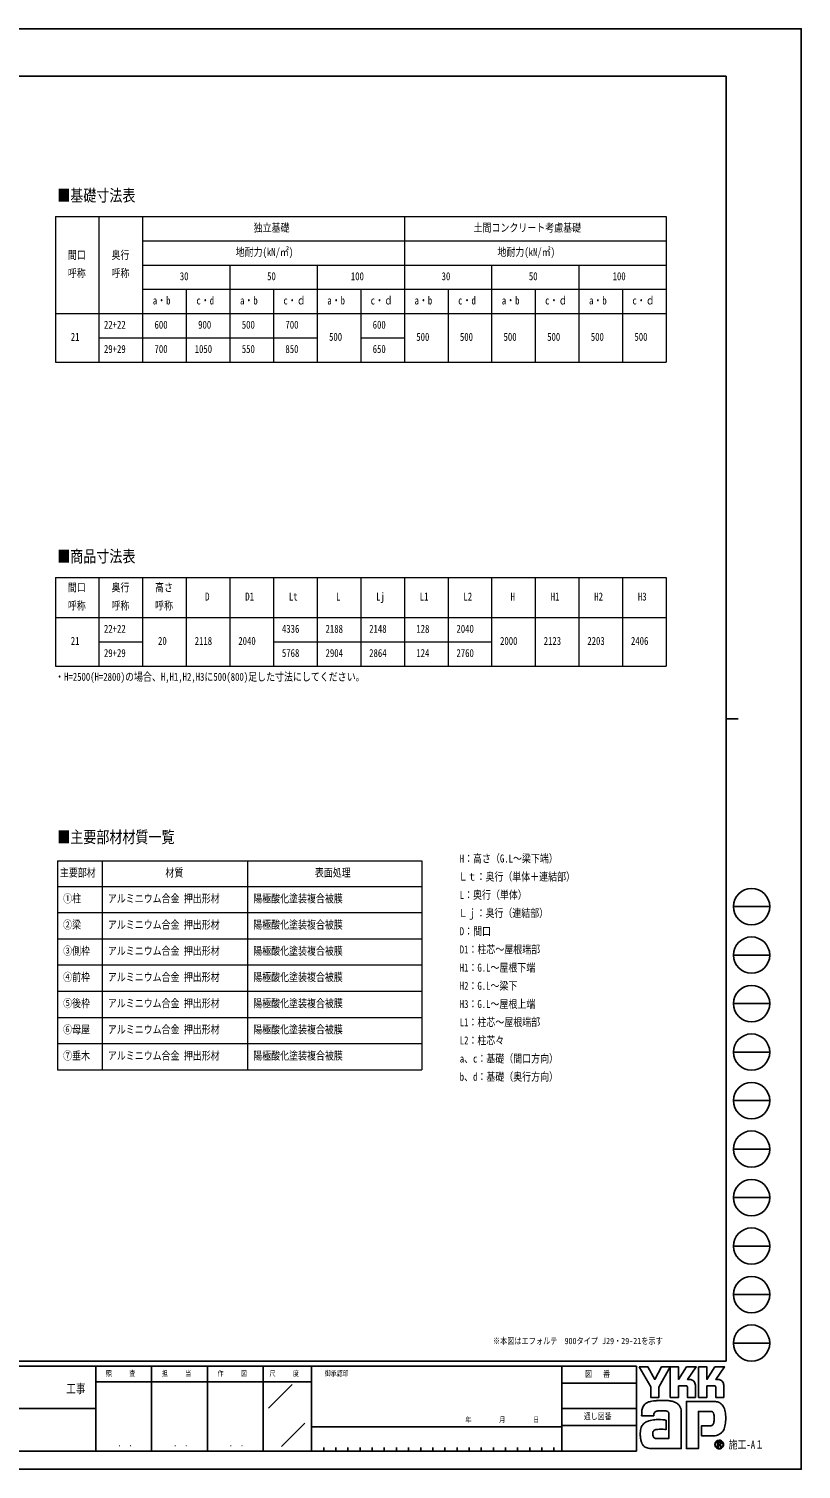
# Model space of a CAD drawing. Units: millimetres, scale not verified. Extents: x -10512 to 10512, y -7425 to 7425.
# Drawn here: x 2545 to 10512, y -7425 to 7425 of the extents above; entities that cross this region are included whole.
import ezdxf
from ezdxf.enums import TextEntityAlignment as Align

# ---------------------------------------------------------------- set-up
doc = ezdxf.new("R2010")
doc.units = ezdxf.units.MM
doc.header["$LTSCALE"] = 30
doc.layers.add('0-1_TABLE1', color=7, linetype='Continuous', lineweight=18)
doc.layers.add('0-2_USER1', color=3, linetype='Continuous')
doc.layers.add('0-7_YKK_ZWAK', color=7, linetype='Continuous')
doc.styles.add('ＭＳ ゴシック', font='')
doc.styles.get('ＭＳ ゴシック').set_extended_font_data('MS Gothic')

msp = doc.modelspace()

# ---------------------------------------------------------------- linework, layer by layer
at = {"layer": '0-1_TABLE1'}
for p, q in [((2819.32, 5489.47), (9119.32, 5489.47)), ((2819.32, 5489.47), (2819.32, 3989.47)), ((3269.32, 5489.47), (3269.32, 3989.47)), ((3719.32, 5489.47), (3719.32, 3989.47)), ((6419.32, 5489.47), (6419.32, 3989.47)), ((3719.32, 5239.47), (9119.32, 5239.47)), ((3719.32, 4989.47), (9119.32, 4989.47)), ((5519.32, 4989.47), (5519.32, 3989.47)), ((7319.32, 4989.47), (7319.32, 3989.47)), ((8219.32, 4989.47), (8219.32, 3989.47)), ((3719.32, 4739.47), (9119.32, 4739.47)), ((5069.32, 4739.47), (5069.32, 3989.47)), ((5969.32, 4739.47), (5969.32, 3989.47)), ((6869.32, 4739.47), (6869.32, 3989.47)), ((7769.32, 4739.47), (7769.32, 3989.47)), ((8669.32, 4739.47), (8669.32, 3989.47)), ((2819.32, 4489.47), (9119.32, 4489.47)), ((3269.32, 4239.47), (5519.32, 4239.47)), ((5969.32, 4239.47), (6419.32, 4239.47)), ((2819.32, 1769.54), (9119.32, 1769.54)), ((2819.32, 1769.54), (2819.32, 854.54)), ((3269.32, 1769.54), (3269.32, 854.54)), ((3719.32, 1769.54), (3719.32, 854.54)), ((4169.32, 1769.54), (4169.32, 854.54)), ((4619.32, 1769.54), (4619.32, 854.54)), ((5069.32, 1769.54), (5069.32, 854.54)), ((5519.32, 1769.54), (5519.32, 854.54)), ((5969.32, 1769.54), (5969.32, 854.54)), ((6419.32, 1769.54), (6419.32, 854.54)), ((6869.32, 1769.54), (6869.32, 854.54)), ((7319.32, 1769.54), (7319.32, 854.54)), ((7769.32, 1769.54), (7769.32, 854.54)), ((8219.32, 1769.54), (8219.32, 854.54)), ((8669.32, 1769.54), (8669.32, 854.54)), ((9119.32, 1769.54), (9119.32, 854.54)), ((2819.32, 1354.54), (9119.32, 1354.54)), ((3269.32, 1104.54), (3719.32, 1104.54)), ((5069.32, 1104.54), (7319.32, 1104.54)), ((2819.32, 854.54), (9119.32, 854.54)), ((2839.7, -1152.48), (6600.39, -1152.48)), ((2839.7, -1152.48), (2839.7, -3306.48)), ((3300.61, -1152.48), (3300.61, -3306.48)), ((4800.39, -1152.48), (4800.39, -3306.48)), ((6600.39, -1152.48), (6600.39, -3306.48)), ((2839.7, -1416.48), (6600.39, -1416.48)), ((2839.7, -1686.48), (6600.39, -1686.48)), ((2839.7, -1956.48), (6600.39, -1956.48)), ((2839.7, -2226.48), (6600.39, -2226.48)), ((2839.7, -2496.48), (6600.39, -2496.48)), ((2839.7, -2766.48), (6600.39, -2766.48)), ((2839.7, -3036.48), (6600.39, -3036.48)), ((2839.7, -3306.48), (6600.39, -3306.48))]:
    msp.add_line(p, q, dxfattribs=at)
for points in [[(9119.32, 5489.47), (9119.32, 4989.47), (9119.32, 3989.47)], [(4619.32, 4989.47), (4619.32, 4239.47), (4619.32, 3989.47)], [(4169.32, 4739.47), (4169.32, 4239.47), (4169.32, 3989.47)], [(2819.32, 3989.47), (3269.32, 3989.47), (6419.32, 3989.47), (9119.32, 3989.47)]]:
    msp.add_lwpolyline(points, dxfattribs=at)
at = {"layer": '0-7_YKK_ZWAK'}
for p, q in [((9737.55, 6937.5), (-9762.45, 6937.5)), ((9737.55, 6937.5), (9737.55, -6312.5)), ((9737.55, 312.5), (9862.55, 312.5)), ((9812.55, -1625), (10187.55, -1625)), ((9812.55, -2125), (10187.55, -2125)), ((9812.55, -2625), (10187.55, -2625)), ((9812.55, -3125), (10187.55, -3125)), ((9812.55, -3625), (10187.55, -3625)), ((9812.55, -4125), (10187.55, -4125)), ((9812.55, -4625), (10187.55, -4625)), ((9812.55, -5125), (10187.55, -5125)), ((9812.55, -5625), (10187.55, -5625)), ((9812.55, -6125), (10187.55, -6125)), ((9737.55, -6312.5), (-9762.45, -6312.5)), ((3237.55, -6362.5), (-12.45, -6362.5)), ((3812.55, -6362.5), (3812.55, -7237.5)), ((4387.55, -6362.5), (4387.55, -7237.5)), ((4962.55, -6362.5), (4962.55, -7237.5)), ((5462.55, -6362.5), (4962.55, -6362.5)), ((8043.8, -6362.5), (5462.55, -6362.5)), ((5462.55, -6362.5), (5462.55, -7237.5)), ((8043.8, -6362.5), (8043.8, -7237.5)), ((8812.55, -6362.5), (8043.8, -6362.5)), ((8812.55, -6362.5), (8812.55, -7237.5)), ((4962.55, -6525), (3237.55, -6525)), ((4962.55, -6525), (5462.55, -6525)), ((5017.76, -6795.73), (5262.59, -6550.9)), ((8043.8, -6537.5), (8812.55, -6537.5)), ((-12.45, -6800), (3237.55, -6800)), ((8043.8, -6800), (8812.55, -6800)), ((5151.68, -7189.97), (5392.23, -6949.42)), ((8812.55, -6975), (8043.8, -6975)), ((5462.55, -6987.5), (8043.8, -6987.5)), ((-12.45, -7237.5), (3237.55, -7237.5)), ((3237.55, -7237.5), (4962.55, -7237.5)), ((4962.55, -7237.5), (5462.55, -7237.5)), ((5462.55, -7237.5), (8043.8, -7237.5)), ((5587.55, -7200), (5587.55, -7237.5)), ((5712.55, -7200), (5712.55, -7237.5)), ((5837.55, -7200), (5837.55, -7237.5)), ((5962.55, -7200), (5962.55, -7237.5)), ((6087.55, -7200), (6087.55, -7237.5)), ((6212.55, -7200), (6212.55, -7237.5)), ((6337.55, -7200), (6337.55, -7237.5)), ((6462.55, -7200), (6462.55, -7237.5)), ((6587.55, -7200), (6587.55, -7237.5)), ((6712.55, -7200), (6712.55, -7237.5)), ((6837.55, -7200), (6837.55, -7237.5)), ((6962.55, -7200), (6962.55, -7237.5)), ((7087.55, -7200), (7087.55, -7237.5)), ((7212.55, -7200), (7212.55, -7237.5)), ((7337.55, -7200), (7337.55, -7237.5)), ((7462.55, -7200), (7462.55, -7237.5)), ((7587.55, -7200), (7587.55, -7237.5)), ((7712.55, -7200), (7712.55, -7237.5)), ((7837.55, -7200), (7837.55, -7237.5)), ((7962.55, -7200), (7962.55, -7237.5)), ((8043.8, -7237.5), (8812.55, -7237.5)), ((9666.68, -7209.95), (9666.68, -7209.95)), ((9697.91, -7139.3), (9697.91, -7139.3))]:
    msp.add_line(p, q, dxfattribs=at)
for points in [[(-10512.5, -7425), (10512.5, -7425), (10512.5, 7425), (-10512.5, 7425)], [(8840.05, -6370), (8932.08, -6370), (9001.18, -6500.25), (9070.1, -6370), (9162.19, -6370), (9044.18, -6579.98), (9044.18, -6685.33), (8960.24, -6685.33), (8960.24, -6577.14)]]:
    msp.add_lwpolyline(points, close=True, dxfattribs=at)
for points in [[(4962.55, -6362.5), (3237.55, -6362.5), (3237.55, -7237.5)], [(9326.37, -6566.52), (9246.92, -6566.52), (9246.92, -6685.24), (9162.29, -6685.24), (9162.29, -6370), (9246.92, -6370), (9246.92, -6498.96), (9330.17, -6370), (9429.6, -6370), (9340.4, -6500.53), (9343.56, -6500.53), (9347.05, -6500.53), (9350.63, -6500.53), (9354.08, -6500.53), (9357.16, -6500.53), (9359.65, -6500.53), (9361.31, -6500.53), (9361.92, -6500.53)], [(9618.78, -6566.52), (9539.42, -6566.52), (9539.42, -6685.33), (9454.74, -6685.33), (9454.74, -6370), (9539.42, -6370), (9539.42, -6498.96), (9622.58, -6370), (9722.01, -6370), (9632.81, -6500.53), (9636, -6500.53), (9639.51, -6500.53), (9643.09, -6500.53), (9646.53, -6500.53), (9649.6, -6500.53), (9652.08, -6500.53), (9653.73, -6500.53), (9654.33, -6500.53)], [(9386.26, -6505.53), (9396.37, -6511.31), (9404.93, -6518.83), (9411.81, -6527.8), (9416.89, -6537.87), (9420.03, -6548.74), (9421.1, -6560.09), (9421.1, -6685.55), (9338.53, -6685.55), (9338.53, -6578.52)], [(9678.7, -6505.53), (9688.84, -6511.31), (9697.44, -6518.83), (9704.35, -6527.8), (9709.46, -6537.87), (9712.62, -6548.74), (9713.7, -6560.09), (9713.7, -6685.33), (9630.93, -6685.33), (9630.93, -6578.52)], [(9011.99, -6830.78), (9006.18, -6834.05), (9001.65, -6838.04), (8998.22, -6842.71), (8995.73, -6847.99), (8994.01, -6853.83), (8992.9, -6860.17), (8992.23, -6866.97), (8991.82, -6874.17), (8866.86, -6874.47), (8867.23, -6857.38), (8867.92, -6838.18)], [(9269.27, -6797.91), (9272.82, -6812.25), (9274.83, -6827.61), (9275.46, -6843.97), (9275.46, -7212.5), (8973.88, -7212.5)], [(9059.87, -6913.82), (9083.52, -6915.38), (9102.11, -6917.46), (9114.28, -6919.42), (9118.63, -6920.58), (9118.63, -7016.18), (9104.81, -7014.72), (9089.64, -7013.9), (9074.12, -7013.58), (9059.22, -7013.63), (9045.92, -7013.91), (9035.21, -7014.27), (9028.06, -7014.59), (9025.46, -7014.73), (9014.66, -7016.71), (9005.34, -7019.8), (8997.51, -7024.03), (8991.17, -7029.42), (8986.32, -7035.99), (8982.96, -7043.76), (8981.09, -7052.75), (8980.71, -7062.98), (8981.91, -7074.22), (8984.29, -7083.52), (8987.73, -7091.04), (8992.07, -7096.97), (8997.15, -7101.49), (9002.83, -7104.76), (9008.97, -7106.98), (9015.4, -7108.31), (9148.16, -7108.31), (9148.16, -6862.68), (9148.19, -6857.81), (9147.94, -6853.05), (9147.32, -6848.47), (9146.25, -6844.12), (9144.66, -6840.06), (9142.46, -6836.37), (9139.59, -6833.1), (9135.97, -6830.31)], [(9135.97, -6830.31), (9128.18, -6827.25), (9115.73, -6824.67), (9099.85, -6822.75), (9081.77, -6821.74), (9062.71, -6821.82), (9043.91, -6823.21)], [(9572.17, -6828.77), (9452.98, -6828.77), (9452.98, -7212.5), (9328.08, -7212.5), (9328.08, -6726.98), (9618.38, -6726.98)], [(9696.78, -6761.28), (9704.93, -6771.56), (9711.03, -6781.52), (9715.29, -6790.54)], [(9686.41, -7052.43), (9674.87, -7061.39), (9662.86, -7068.44), (9650.46, -7073.7), (9637.75, -7077.3), (9624.84, -7079.36), (9611.8, -7080.02), (9483.4, -7080.02), (9483.4, -6979.16), (9555.8, -6979.16), (9569.15, -6978.97), (9580.89, -6977.83), (9590.97, -6974.88)], [(9614.57, -6902.49), (9614.41, -6886.58), (9613.65, -6872.24), (9611.86, -6859.66), (9608.59, -6848.98)], [(9686.52, -7156.49), (9686.45, -7155.03), (9686.27, -7153.62), (9685.97, -7152.26), (9685.55, -7150.97), (9685.01, -7149.75), (9684.35, -7148.59), (9683.58, -7147.52), (9682.7, -7146.53), (9681.54, -7145.51), (9680.26, -7144.62), (9678.85, -7143.86), (9677.33, -7143.23), (9675.7, -7142.74), (9673.96, -7142.39), (9672.12, -7142.18), (9670.19, -7142.11), (9651.25, -7142.11), (9651.25, -7197.85), (9656.97, -7197.85), (9656.97, -7147.79), (9670.19, -7147.79), (9671.56, -7147.84), (9672.84, -7147.97), (9674.04, -7148.19), (9675.16, -7148.5), (9676.18, -7148.89), (9677.11, -7149.36), (9677.94, -7149.92), (9678.66, -7150.56)], [(9680.9, -7156.49), (9680.55, -7159.17), (9679.59, -7161.28), (9678.15, -7162.89), (9676.37, -7164.06), (9674.36, -7164.86), (9672.26, -7165.35), (9670.21, -7165.6), (9668.32, -7165.67), (9663.36, -7165.67), (9665.86, -7169.92), (9682.23, -7198.04), (9688.78, -7198.04), (9673, -7170.98), (9674.48, -7170.68), (9675.89, -7170.31), (9677.23, -7169.86), (9678.49, -7169.33), (9679.67, -7168.72), (9680.77, -7168.04), (9681.78, -7167.28), (9682.7, -7166.44)]]:
    msp.add_lwpolyline(points, dxfattribs=at)
for centre in [(10000.05, -1625), (10000.05, -2125), (10000.05, -2625), (10000.05, -3125), (10000.05, -3625), (10000.05, -4125), (10000.05, -4625), (10000.05, -5125), (10000.05, -5625), (10000.05, -6125)]:
    msp.add_circle(centre, 187.5, dxfattribs=at)
for centre, radius, start, end in [((9362.04, -6562.97), 62.44, 78.26798, 90.11215), ((9362.93, -6558.43), 57.81, 66.19963, 78.22058), ((9654.45, -6563.08), 62.55, 78.27851, 90.10826), ((9655.31, -6558.7), 58.09, 66.2483, 78.23226), ((9326.81, -6578.23), 11.72, 358.57817, 92.1683), ((9619.27, -6578.18), 11.67, 358.29941, 92.43455), ((9094.51, -6851.15), 226.96, 171.55622, 176.72493), ((9017.6, -6839.67), 149.2, 163.48385, 171.57982), ((8979.01, -6828.22), 108.95, 152.2125, 163.4865), ((8962.34, -6819.6), 90.18, 138.03852, 152.12015), ((8962.33, -6820.02), 90.45, 122.60463, 137.83438), ((8974.29, -6839.36), 113.2, 108.37421, 122.42809), ((8993.23, -6906.73), 183.13, 100.93159, 107.35499), ((9055.13, -7207.04), 489.75, 97.86054, 101.37938), ((9084.19, -7408.95), 693.73, 94.90201, 97.9576), ((9044.98, -6909.07), 84.96, 102.4979, 112.84632), ((9086.17, -7425.11), 710, 91.6169, 94.94971), ((9061.41, -6979.98), 157.75, 96.37207, 102.75341), ((9083.42, -7310.15), 595.01, 87.51794, 91.66439), ((9091.15, -7144.44), 429.12, 81.92631, 87.59083), ((9113.97, -6988.08), 271.1, 73.67137, 82.05943), ((9147.82, -6874.79), 152.88, 60.60528, 73.9085), ((9161.67, -6847.16), 122.01, 52.17347, 59.90542), ((9174.06, -6831.12), 101.74, 43.55042, 52.14561), ((9180.89, -6824.52), 92.24, 34.48659, 43.50182), ((9180.94, -6824.38), 92.12, 25.58915, 34.43128), ((9172.74, -6828.22), 101.17, 17.43089, 25.54591), ((9572.85, -6890.03), 61.26, 77.94572, 90.63794), ((9578.18, -6865.04), 35.72, 60.20991, 77.92418), ((9613.64, -6860.53), 133.64, 78.73198, 87.96551), ((9617.56, -6840.49), 113.22, 69.03034, 78.69541), ((9621.21, -6830.75), 102.82, 59.39484, 68.9885), ((9622.9, -6827.78), 99.4, 50.3012, 59.3616), ((9622.28, -6828.48), 100.33, 42.05209, 50.28551), ((9572.73, -6857.03), 157.3, 14.76267, 25.00486), ((9476.25, -6883.32), 257.3, 7.9139, 14.95041), ((8962.32, -7031.67), 106.37, 142.04688, 153.80771), ((8958.69, -7029.07), 101.91, 130.60221, 141.94427), ((8964.69, -7036.28), 111.29, 120.60724, 130.53081), ((8976.54, -7056.43), 134.67, 112.58838, 120.58162), ((8992.48, -7094.75), 176.17, 106.61303, 112.59024), ((9017.56, -7179.03), 264.11, 99.87193, 106.59825), ((9031.61, -7258.18), 344.49, 94.78469, 99.91711), ((9038.45, -7336.93), 423.53, 90.80099, 94.81812), ((9039.49, -7395.56), 482.18, 87.57779, 90.82714), ((9579.3, -6948.57), 28.78, 293.91672, 314.09376), ((9581.63, -6858.55), 28.37, 39.8078, 59.75378), ((9575.37, -6945.11), 34, 314.78099, 333.92928), ((9576.78, -6862.26), 34.47, 22.65544, 39.38165), ((9550.12, -6932.85), 62.07, 334.00676, 347.34989), ((9481.24, -6916.9), 132.77, 347.14308, 355.40008), ((9330.51, -6903.94), 284.06, 355.2339, 0.29193), ((9422.87, -6911.98), 311.04, 347.15166, 352.97565), ((9379.89, -6897.34), 354.67, 2.54376, 8.01251), ((9340.42, -6901.25), 394.19, 352.8937, 357.82206), ((9324.66, -6900.24), 409.98, 357.76419, 2.60674), ((9095.33, -7058.72), 243.22, 174.55588, 182.47272), ((9231.24, -7056.58), 379.12, 181.90948, 187.89042), ((9022.45, -7051.74), 170.01, 164.97537, 174.56739), ((9071.73, -7079.01), 218.04, 187.80471, 196.36971), ((8981.14, -7040.72), 127.26, 153.89178, 164.94341), ((9666.75, -7170.47), 44.1, 90.09157, 179.92363), ((9666.75, -7170.39), 44.02, 44.93442, 90.08536), ((9603.07, -6958.47), 125.59, 311.57033, 318.66243), ((9588.53, -6945.72), 144.93, 318.67367, 325.29112), ((9625.9, -6973.56), 98.37, 326.23251, 339.61931), ((9533.51, -6937.79), 197.44, 339.22498, 347.31457), ((8987.51, -7103.89), 130.22, 196.3102, 208.20993), ((8950.84, -7123.41), 88.68, 208.29777, 223.35561), ((8942.57, -7130.69), 77.67, 223.64205, 239.63663), ((8949.43, -7118.2), 91.91, 239.8785, 253.65355), ((8962, -7075.02), 136.89, 253.69102, 263.74909), ((8972.65, -6980.24), 232.26, 263.68487, 270.30455), ((9666.49, -7170.52), 43.83, 179.86065, 225.14399), ((9666.48, -7170.33), 39.22, 134.8007, 180.12175), ((9666.32, -7170.58), 39.06, 179.75513, 225.29722), ((9666.7, -7170.53), 43.98, 224.94536, 269.98445), ((9666.59, -7170.11), 39.14, 89.86602, 135.149), ((9666.61, -7170.94), 39.01, 224.62822, 270.10973), ((9666.76, -7170.41), 39.44, 45.03108, 90.11509), ((9666.62, -7170.35), 39.6, 270.09072, 359.90926), ((9666.69, -7170.31), 44.2, 269.98802, 314.93777), ((9672.52, -7156.26), 8.38, 358.3894, 42.86139), ((9672.69, -7156.89), 13.84, 316.37674, 1.6565), ((9666.79, -7170.42), 39.43, 0.00643, 45.07115), ((9667.1, -7170.25), 43.68, 359.78949, 45.13288), ((9666.99, -7170.6), 43.78, 314.92572, 0.23508)]:
    msp.add_arc(centre, radius, start, end, dxfattribs=at)

# ---------------------------------------------------------------- texts
at = {"layer": '0-1_TABLE1', "style": 'ＭＳ ゴシック', "width": 0.8}
for s, p in [('独立基礎', (4865.32, 5308.22)), ('土間コンクリート考慮基礎', (7133.32, 5308.22)), ('間口', (2948.32, 5026.97)), ('奥行', (3398.32, 5026.97)), ('地耐力(kN/㎡)', (4679.32, 5058.22)), ('地耐力(kN/㎡)', (7379.32, 5058.22)), ('呼称', (2948.32, 4839.47)), ('呼称', (3398.32, 4839.47)), ('30', (4103.32, 4808.22)), ('50', (5003.32, 4808.22)), ('100', (5867.32, 4808.22)), ('30', (6803.32, 4808.22)), ('50', (7703.32, 4808.22)), ('100', (8567.32, 4808.22)), ('a・b', (3824.32, 4558.22)), ('c・d', (4274.32, 4558.22)), ('a・b', (4724.32, 4558.22)), ('c・ｄ', (5171.32, 4558.22)), ('a・b', (5624.32, 4558.22)), ('c・ｄ', (6071.32, 4558.22)), ('a・b', (6524.32, 4558.22)), ('c・d', (6974.32, 4558.22)), ('a・b', (7424.32, 4558.22)), ('c・ｄ', (7871.32, 4558.22)), ('a・b', (8324.32, 4558.22)), ('c・ｄ', (8771.32, 4558.22)), ('22+22', (3320.32, 4308.22)), ('600', (3842.32, 4308.22)), ('900', (4292.32, 4308.22)), ('500', (4742.32, 4308.22)), ('700', (5192.32, 4308.22)), ('600', (6092.32, 4308.22)), ('21', (2978.32, 4183.22)), ('29+29', (3320.32, 4058.22)), ('700', (3842.32, 4058.22)), ('1050', (4256.32, 4058.22)), ('550', (4742.32, 4058.22)), ('850', (5192.32, 4058.22)), ('500', (5642.32, 4183.22)), ('650', (6092.32, 4058.22)), ('500', (6542.32, 4183.22)), ('500', (6992.32, 4183.22)), ('500', (7442.32, 4183.22)), ('500', (7892.32, 4183.22)), ('500', (8342.32, 4183.22)), ('500', (8792.32, 4183.22)), ('間口', (2948.32, 1599.54)), ('奥行', (3398.32, 1599.54)), ('高さ', (3848.32, 1599.54)), ('呼称', (2948.32, 1412.04)), ('呼称', (3398.32, 1412.04)), ('呼称', (3848.32, 1412.04)), ('D', (4364.32, 1505.79)), ('D1', (4778.32, 1505.79)), ('Lt', (5228.32, 1505.79)), ('L', (5714.32, 1505.79)), ('Lj', (6128.32, 1505.79)), ('L1', (6578.32, 1505.79)), ('L2', (7028.32, 1505.79)), ('H', (7514.32, 1505.79)), ('H1', (7928.32, 1505.79)), ('H2', (8378.32, 1505.79)), ('H3', (8828.32, 1505.79)), ('22+22', (3320.32, 1173.29)), ('4336', (5156.32, 1173.29)), ('2188', (5606.32, 1173.29)), ('2148', (6056.32, 1173.29)), ('128', (6542.32, 1173.29)), ('2040', (6956.32, 1173.29)), ('21', (2978.32, 1048.29)), ('20', (3878.32, 1048.29)), ('2118', (4256.32, 1048.29)), ('2040', (4706.32, 1048.29)), ('2000', (7406.32, 1048.29)), ('2123', (7856.32, 1048.29)), ('2203', (8306.32, 1048.29)), ('2406', (8756.32, 1048.29)), ('29+29', (3320.32, 923.29)), ('5768', (5156.32, 923.29)), ('2904', (5606.32, 923.29)), ('2864', (6056.32, 923.29)), ('124', (6542.32, 923.29)), ('2760', (6956.32, 923.29)), ('主要部材', (2866.15, -1340.73)), ('材質', (3954.5, -1340.73)), ('表面処理', (5496.39, -1340.73)), ('①柱', (2899.7, -1607.73)), ('アルミニウム合金 押出形材', (3360.61, -1607.73)), ('陽極酸化塗装複合被膜', (4860.39, -1607.73)), ('②梁', (2899.7, -1877.73)), ('アルミニウム合金 押出形材', (3360.61, -1877.73)), ('陽極酸化塗装複合被膜', (4860.39, -1877.73)), ('③側枠', (2899.7, -2147.73)), ('アルミニウム合金 押出形材', (3360.61, -2147.73)), ('陽極酸化塗装複合被膜', (4860.39, -2147.73)), ('④前枠', (2899.7, -2417.73)), ('アルミニウム合金 押出形材', (3360.61, -2417.73)), ('陽極酸化塗装複合被膜', (4860.39, -2417.73)), ('⑤後枠', (2899.7, -2687.73)), ('アルミニウム合金 押出形材', (3360.61, -2687.73)), ('陽極酸化塗装複合被膜', (4860.39, -2687.73)), ('⑥母屋', (2899.7, -2957.73)), ('アルミニウム合金 押出形材', (3360.61, -2957.73)), ('陽極酸化塗装複合被膜', (4860.39, -2957.73)), ('⑦垂木', (2899.7, -3227.73)), ('アルミニウム合金 押出形材', (3360.61, -3227.73)), ('陽極酸化塗装複合被膜', (4860.39, -3227.73))]:
    msp.add_text(s, height=82.48, dxfattribs=at).set_placement(p, align=Align.BOTTOM_LEFT)
at = {"layer": '0-2_USER1', "style": 'ＭＳ ゴシック', "width": 0.8}
for s, height, p in [('■基礎寸法表', 123.2, (2838.56, 5608.46)), ('■商品寸法表', 123.2, (2838.56, 1888.53)), ('・H=2500(H=2800)の場合、H,H1,H2,H3に500(800)足した寸法にしてください。', 82.48, (2817.24, 678.24)), ('■主要部材材質一覧', 123.2, (2838.56, -1005.62)), ('H：高さ（G.L～梁下端）', 82.48, (6990.4, -1195.06)), ('Ｌｔ：奥行（単体＋連結部）', 82.48, (6978.4, -1382.56)), ('L：奥行（単体）', 82.48, (6990.4, -1570.06)), ('Ｌｊ：奥行（連結部）', 82.48, (6978.4, -1757.56)), ('D：間口', 82.48, (6990.4, -1945.06)), ('D1：柱芯～屋根端部', 82.48, (6990.4, -2132.56)), ('H1：G.L～屋根下端', 82.48, (6990.4, -2320.06)), ('H2：G.L～梁下', 82.48, (6990.4, -2507.56)), ('H3：G.L～屋根上端', 82.48, (6990.4, -2695.06)), ('L1：柱芯～屋根端部', 82.48, (6990.4, -2882.56)), ('L2：柱芯々', 82.48, (6990.4, -3070.06)), ('a、c：基礎（間口方向）', 82.48, (6990.4, -3257.56)), ('b、d：基礎（奥行方向）', 82.48, (6990.4, -3445.06)), ('※本図はエフォルテ\u3000900タイプ J29・29-21を示す', 65.98, (7332.45, -6155.57))]:
    msp.add_text(s, height=height, dxfattribs=at).set_placement(p, align=Align.BOTTOM_LEFT)
at = {"layer": '0-7_YKK_ZWAK', "style": 'ＭＳ ゴシック', "width": 0.8}
for s, height, p in [('照     査', 54.99, (3341.05, -6481.25)), ('担     当', 54.99, (3918.05, -6481.25)), ('作     図', 54.99, (4493.05, -6481.25)), ('尺     度', 54.99, (5028.55, -6481.25)), ('御承認印', 54.99, (5597.85, -6481.25)), ('図\u3000 番', 64.15, (8283.51, -6493.75)), ('工事', 91.64, (2930.83, -6668.66)), ('年        月        日', 54.99, (7049.77, -6958.04)), ('通し図番', 64.15, (8269.51, -6931.25)), ('施工-A１', 82.48, (9762.55, -7237.5)), ('． ．', 64.79, (3462.5, -7210.88)), ('． ．', 64.79, (4037.5, -7210.88)), ('． ．', 64.79, (4612.5, -7210.88))]:
    msp.add_text(s, height=height, dxfattribs=at).set_placement(p, align=Align.BOTTOM_LEFT)

doc.saveas('drawing.dxf')
